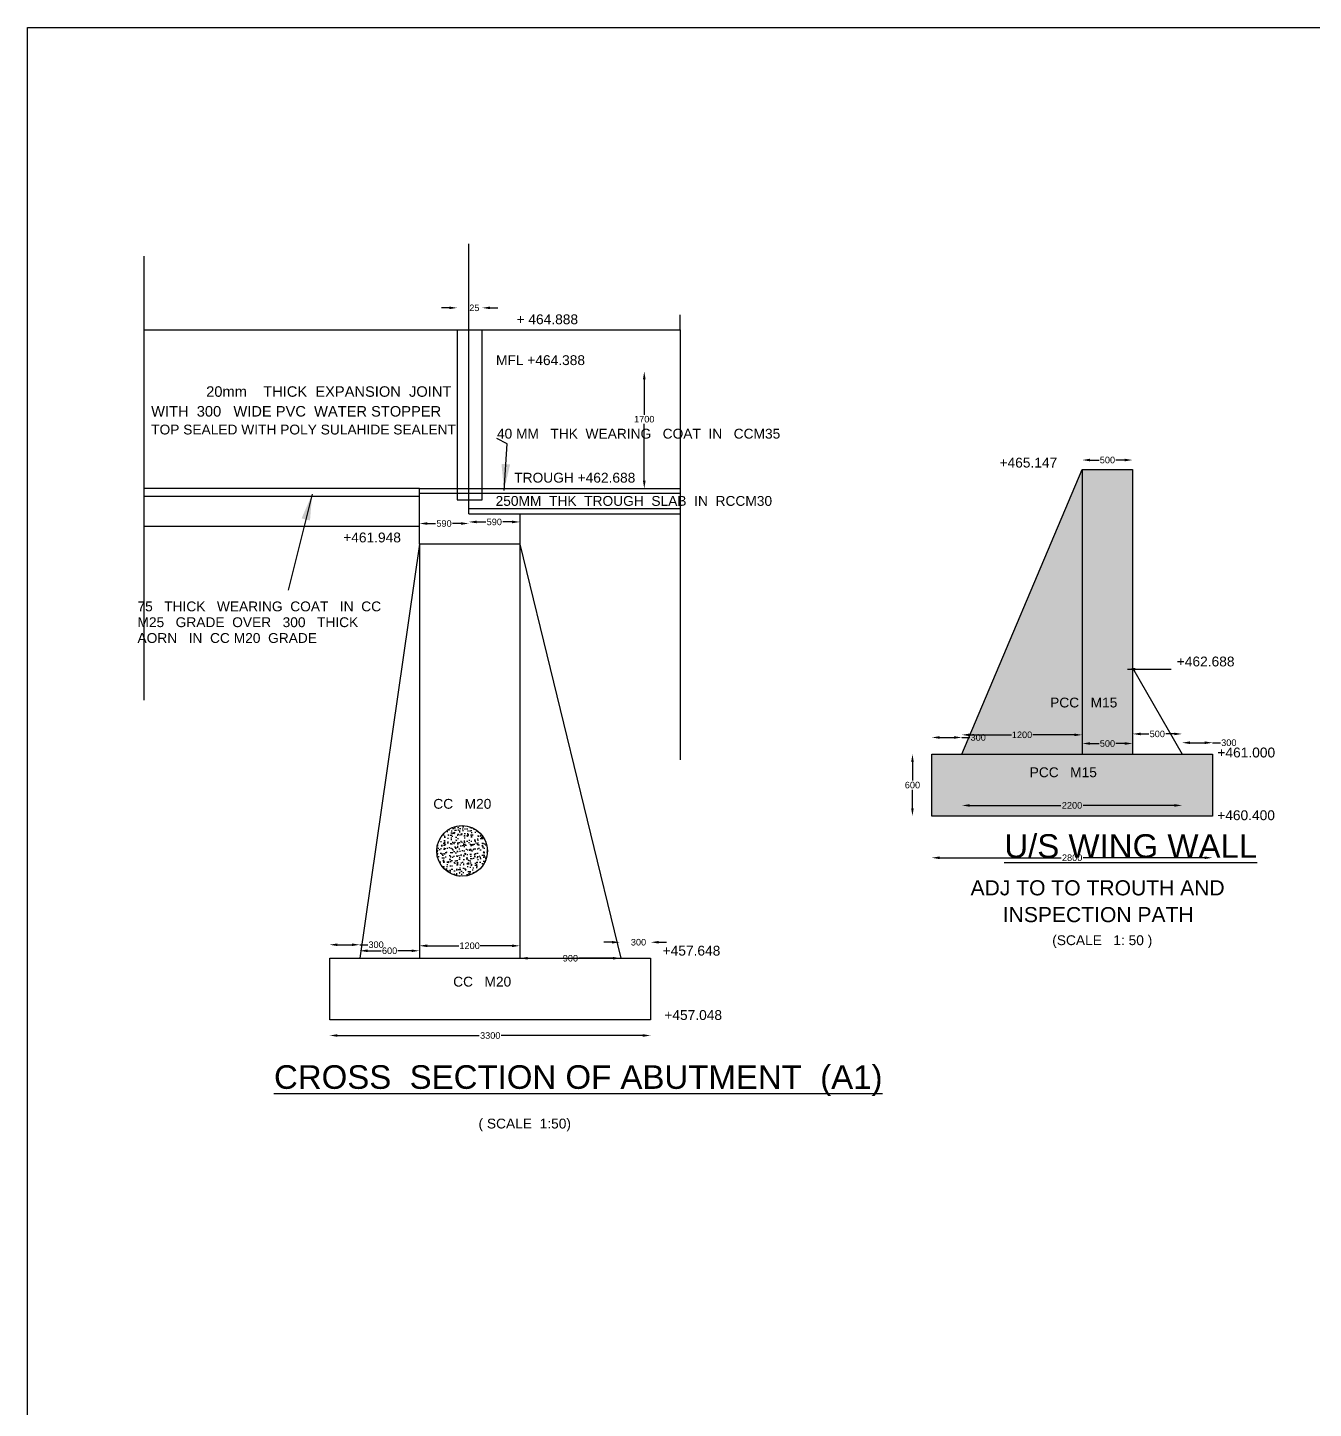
# Model space of a CAD drawing. Header units: inches. Extents: x -301 to 28, y 7 to 217.
# Drawn here: x -301 to -203, y 112.2 to 217.4 of the extents above; entities that cross this region are included whole.
import ezdxf

# ---------------------------------------------------------------- set-up
doc = ezdxf.new("R2010")
doc.units = ezdxf.units.IN
doc.header["$MEASUREMENT"] = 0
doc.layers.add('DIMENSIONS', color=7, linetype='Continuous')
doc.layers.add('TEXT', color=10, linetype='Continuous')
doc.styles.get("Standard").update_dxf_attribs({"font": 'arial.ttf', "height": 0.5})
doc.dimstyles.get("Standard").update_dxf_attribs({"dimtxt": 0.5, "dimasz": 0.6, "dimexe": 0.18, "dimexo": 0.0625, "dimgap": 0.09, "dimtad": 0, "dimtih": 1, "dimtoh": 1, "dimdec": 4, "dimzin": 0, "dimdsep": 46, "dimtxsty": 'Standard', "dimcen": 0.09, "dimse1": 1, "dimse2": 1, "dimadec": 0, "dimazin": 0, "dimtfac": 1, "dimtdec": 4, "dimtofl": 0, "dimtmove": 0, "dimatfit": 3, "dimfxl": 1, "dimtolj": 1, "dimtzin": 0, "dimarcsym": 0})
pattern_1 = [(50, (0, 0), (0.7172602, -0.0627521), [0.075, -0.825]), (355, (0, 0), (-0.1387513, 0.7521921), [0.06, -0.66]), (100.4514, (0.0598, -0.0052), (0.5785094, 0.6894395), [0.0637402, -0.7011421]), (46.1842, (0, 0.2), (1.067241, -0.165519), [0.1125, -1.2375]), (96.6356, (0.0889, 0.1862), (0.9346627, 0.974118), [0.0956103, -1.051713]), (351.1842, (0, 0.2), (0.934662, 0.9741186), [0.09, -0.99]), (21, (0.1, 0.15), (0.596907, -0.4026189), [0.075, -0.825]), (326, (0.1, 0.15), (0.2433153, 0.72515), [0.06, -0.66]), (71.4514, (0.14974, 0.11645), (0.8402226, 0.3225305), [0.0637402, -0.7011421]), (37.5, (0, 0), (0.01215986, 0.33289385), [0, -0.652, 0, -0.67, 0, -0.6625]), (7.5, (0, 0), (0.26306954, 0.3944117), [0, -0.382, 0, -0.637, 0, -0.2525]), (327.5, (-0.223, 0), (0.53382244, -0.02255487), [0, -0.25, 0, -0.78, 0, -1.035]), (317.5, (-0.323, 0), (0.5831862, 0.100105), [0, -0.325, 0, -0.518, 0, -0.735])]

# ---------------------------------------------------------------- blocks, each defined once
blk = doc.blocks.new('*D1')
at = {"layer": 'Defpoints', "color": 0, "transparency": 16777216}
for p in [(-266.39, 191.21), (-254.04, 191.21), (-254.68, 182.27)]:
    blk.add_point(p, dxfattribs=at)
at = {"layer": 'DIMENSIONS', "color": 0, "lineweight": -2, "transparency": 16777216}
for p, q in [((-254.04, 190.61), (-254.04, 187.9)), ((-254.04, 182.87), (-254.04, 187.21))]:
    blk.add_line(p, q, dxfattribs=at)
at = {"layer": 'DIMENSIONS', "color": 0, "transparency": 16777216}
for points in [[(-254.14, 190.61), (-253.94, 190.61), (-254.04, 191.21)], [(-254.14, 182.87), (-253.94, 182.87), (-254.04, 182.27)]]:
    blk.add_solid(points, dxfattribs=at)
at = {"layer": 'DIMENSIONS', "color": 0, "transparency": 16777216, "insert": (-254.04, 187.56), "char_height": 0.5, "attachment_point": 5}
blk.add_mtext('\\A1;1700', dxfattribs=at)
blk = doc.blocks.new('*D2')
at = {"layer": 'Defpoints', "color": 0, "transparency": 16777216}
for p in [(-267.42, 180.35), (-271.18, 179.4), (-267.42, 179.61)]:
    blk.add_point(p, dxfattribs=at)
at = {"layer": 'DIMENSIONS', "color": 0, "lineweight": -2, "transparency": 16777216}
for p, q in [((-270.58, 179.61), (-269.94, 179.61)), ((-268.02, 179.61), (-268.66, 179.61))]:
    blk.add_line(p, q, dxfattribs=at)
at = {"layer": 'DIMENSIONS', "color": 0, "transparency": 16777216}
for points in [[(-270.58, 179.71), (-270.58, 179.51), (-271.18, 179.61)], [(-268.02, 179.71), (-268.02, 179.51), (-267.42, 179.61)]]:
    blk.add_solid(points, dxfattribs=at)
at = {"layer": 'DIMENSIONS', "color": 0, "transparency": 16777216, "insert": (-269.3, 179.61), "char_height": 0.5, "attachment_point": 5}
blk.add_mtext('\\A1;590', dxfattribs=at)
blk = doc.blocks.new('*D3')
at = {"layer": 'Defpoints', "color": 0, "transparency": 16777216}
for p in [(-267.42, 180.28), (-263.52, 180.28), (-263.52, 179.73)]:
    blk.add_point(p, dxfattribs=at)
at = {"layer": 'DIMENSIONS', "color": 0, "lineweight": -2, "transparency": 16777216}
for p, q in [((-266.82, 179.73), (-266.11, 179.73)), ((-264.12, 179.73), (-264.83, 179.73))]:
    blk.add_line(p, q, dxfattribs=at)
at = {"layer": 'DIMENSIONS', "color": 0, "transparency": 16777216}
for points in [[(-266.82, 179.83), (-266.82, 179.63), (-267.42, 179.73)], [(-264.12, 179.83), (-264.12, 179.63), (-263.52, 179.73)]]:
    blk.add_solid(points, dxfattribs=at)
at = {"layer": 'DIMENSIONS', "color": 0, "transparency": 16777216, "insert": (-265.47, 179.73), "char_height": 0.5, "attachment_point": 5}
blk.add_mtext('\\A1;590', dxfattribs=at)
blk = doc.blocks.new('*D4')
at = {"layer": 'Defpoints', "color": 0, "transparency": 16777216}
for p in [(-275.72, 147.5), (-278.02, 146.47), (-275.72, 146.47)]:
    blk.add_point(p, dxfattribs=at)
at = {"layer": 'DIMENSIONS', "color": 0, "lineweight": -2, "transparency": 16777216}
for p, q in [((-277.42, 147.5), (-276.32, 147.5)), ((-275.72, 147.5), (-275.12, 147.5))]:
    blk.add_line(p, q, dxfattribs=at)
at = {"layer": 'DIMENSIONS', "color": 0, "transparency": 16777216}
for points in [[(-277.42, 147.6), (-277.42, 147.4), (-278.02, 147.5)], [(-276.32, 147.6), (-276.32, 147.4), (-275.72, 147.5)]]:
    blk.add_solid(points, dxfattribs=at)
at = {"layer": 'DIMENSIONS', "color": 0, "transparency": 16777216, "insert": (-274.48, 147.5), "char_height": 0.5, "attachment_point": 5}
blk.add_mtext('\\A1;300', dxfattribs=at)
blk = doc.blocks.new('*D5')
at = {"layer": 'Defpoints', "color": 0, "transparency": 16777216}
for p in [(-275.72, 146.47), (-271.18, 147.04), (-271.18, 146.47)]:
    blk.add_point(p, dxfattribs=at)
at = {"layer": 'DIMENSIONS', "color": 0, "lineweight": -2, "transparency": 16777216}
for p, q in [((-275.12, 147.04), (-274.1, 147.04)), ((-271.78, 147.04), (-272.81, 147.04))]:
    blk.add_line(p, q, dxfattribs=at)
at = {"layer": 'DIMENSIONS', "color": 0, "transparency": 16777216}
for points in [[(-275.12, 147.14), (-275.12, 146.94), (-275.72, 147.04)], [(-271.78, 147.14), (-271.78, 146.94), (-271.18, 147.04)]]:
    blk.add_solid(points, dxfattribs=at)
at = {"layer": 'DIMENSIONS', "color": 0, "transparency": 16777216, "insert": (-273.45, 147.04), "char_height": 0.5, "attachment_point": 5}
blk.add_mtext('\\A1;600', dxfattribs=at)
blk = doc.blocks.new('*D6')
at = {"layer": 'Defpoints', "color": 0, "transparency": 16777216}
for p in [(-263.52, 147.42), (-271.18, 146.47), (-263.52, 146.47)]:
    blk.add_point(p, dxfattribs=at)
at = {"layer": 'DIMENSIONS', "color": 0, "lineweight": -2, "transparency": 16777216}
for p, q in [((-270.58, 147.42), (-268.16, 147.42)), ((-264.12, 147.42), (-266.54, 147.42))]:
    blk.add_line(p, q, dxfattribs=at)
at = {"layer": 'DIMENSIONS', "color": 0, "transparency": 16777216}
for points in [[(-270.58, 147.52), (-270.58, 147.32), (-271.18, 147.42)], [(-264.12, 147.52), (-264.12, 147.32), (-263.52, 147.42)]]:
    blk.add_solid(points, dxfattribs=at)
at = {"layer": 'DIMENSIONS', "color": 0, "transparency": 16777216, "insert": (-267.35, 147.42), "char_height": 0.5, "attachment_point": 5}
blk.add_mtext('\\A1;1200', dxfattribs=at)
blk = doc.blocks.new('*D7')
at = {"layer": 'Defpoints', "color": 0, "transparency": 16777216}
for p in [(-263.52, 146.54), (-255.82, 146.47), (-255.82, 146.47)]:
    blk.add_point(p, dxfattribs=at)
at = {"layer": 'DIMENSIONS', "color": 0, "lineweight": -2, "transparency": 16777216}
for p, q in [((-262.92, 146.47), (-260.31, 146.47)), ((-256.42, 146.47), (-259.03, 146.47))]:
    blk.add_line(p, q, dxfattribs=at)
at = {"layer": 'DIMENSIONS', "color": 0, "transparency": 16777216}
for points in [[(-262.92, 146.57), (-262.92, 146.37), (-263.52, 146.47)], [(-256.42, 146.57), (-256.42, 146.37), (-255.82, 146.47)]]:
    blk.add_solid(points, dxfattribs=at)
at = {"layer": 'DIMENSIONS', "color": 0, "transparency": 16777216, "insert": (-259.67, 146.47), "char_height": 0.5, "attachment_point": 5}
blk.add_mtext('\\A1;900', dxfattribs=at)
blk = doc.blocks.new('*D8')
at = {"layer": 'Defpoints', "color": 0, "transparency": 16777216}
for p in [(-253.55, 147.69), (-255.91, 146.46), (-253.55, 146.46)]:
    blk.add_point(p, dxfattribs=at)
at = {"layer": 'DIMENSIONS', "color": 0, "lineweight": -2, "transparency": 16777216}
for p, q in [((-256.51, 147.69), (-257.11, 147.69)), ((-252.95, 147.69), (-252.35, 147.69))]:
    blk.add_line(p, q, dxfattribs=at)
at = {"layer": 'DIMENSIONS', "color": 0, "transparency": 16777216}
for points in [[(-256.51, 147.79), (-256.51, 147.59), (-255.91, 147.69)], [(-252.95, 147.79), (-252.95, 147.59), (-253.55, 147.69)]]:
    blk.add_solid(points, dxfattribs=at)
at = {"layer": 'DIMENSIONS', "color": 0, "transparency": 16777216, "insert": (-254.48, 147.69), "char_height": 0.5, "attachment_point": 5}
blk.add_mtext('\\A1;300', dxfattribs=at)
blk = doc.blocks.new('*D9')
at = {"layer": 'Defpoints', "color": 0, "transparency": 16777216}
for p in [(-278.02, 141.79), (-253.55, 141.79), (-253.55, 140.58)]:
    blk.add_point(p, dxfattribs=at)
at = {"layer": 'DIMENSIONS', "color": 0, "lineweight": -2, "transparency": 16777216}
for p, q in [((-277.42, 140.58), (-266.62, 140.58)), ((-254.15, 140.58), (-264.95, 140.58))]:
    blk.add_line(p, q, dxfattribs=at)
at = {"layer": 'DIMENSIONS', "color": 0, "transparency": 16777216}
for points in [[(-277.42, 140.68), (-277.42, 140.48), (-278.02, 140.58)], [(-254.15, 140.68), (-254.15, 140.48), (-253.55, 140.58)]]:
    blk.add_solid(points, dxfattribs=at)
at = {"layer": 'DIMENSIONS', "color": 0, "transparency": 16777216, "insert": (-265.78, 140.58), "char_height": 0.5, "attachment_point": 5}
blk.add_mtext('\\A1;3300', dxfattribs=at)
blk = doc.blocks.new('*D10')
at = {"layer": 'Defpoints', "color": 0, "transparency": 16777216}
for p in [(-216.82, 184.45), (-220.66, 183.72), (-216.82, 183.72)]:
    blk.add_point(p, dxfattribs=at)
at = {"layer": 'DIMENSIONS', "color": 0, "lineweight": -2, "transparency": 16777216}
for p, q in [((-220.06, 184.45), (-219.38, 184.45)), ((-217.42, 184.45), (-218.1, 184.45))]:
    blk.add_line(p, q, dxfattribs=at)
at = {"layer": 'DIMENSIONS', "color": 0, "transparency": 16777216}
for points in [[(-220.06, 184.55), (-220.06, 184.35), (-220.66, 184.45)], [(-217.42, 184.55), (-217.42, 184.35), (-216.82, 184.45)]]:
    blk.add_solid(points, dxfattribs=at)
at = {"layer": 'DIMENSIONS', "color": 0, "transparency": 16777216, "insert": (-218.74, 184.45), "char_height": 0.5, "attachment_point": 5}
blk.add_mtext('\\A1;500', dxfattribs=at)
blk = doc.blocks.new('*D11')
at = {"layer": 'Defpoints', "color": 0, "transparency": 16777216}
for p in [(-229.83, 163.3), (-232.13, 162.03), (-229.83, 162.03)]:
    blk.add_point(p, dxfattribs=at)
at = {"layer": 'DIMENSIONS', "color": 0, "lineweight": -2, "transparency": 16777216}
for p, q in [((-231.53, 163.3), (-230.43, 163.3)), ((-229.83, 163.3), (-229.23, 163.3))]:
    blk.add_line(p, q, dxfattribs=at)
at = {"layer": 'DIMENSIONS', "color": 0, "transparency": 16777216}
for points in [[(-231.53, 163.4), (-231.53, 163.2), (-232.13, 163.3)], [(-230.43, 163.4), (-230.43, 163.2), (-229.83, 163.3)]]:
    blk.add_solid(points, dxfattribs=at)
at = {"layer": 'DIMENSIONS', "color": 0, "transparency": 16777216, "insert": (-228.59, 163.3), "char_height": 0.5, "attachment_point": 5}
blk.add_mtext('\\A1;300', dxfattribs=at)
blk = doc.blocks.new('*D12')
at = {"layer": 'Defpoints', "color": 0, "transparency": 16777216}
for p in [(-232.13, 162.03), (-233.6, 157.31), (-232.13, 157.31)]:
    blk.add_point(p, dxfattribs=at)
at = {"layer": 'DIMENSIONS', "color": 0, "lineweight": -2, "transparency": 16777216}
for p, q in [((-233.6, 161.43), (-233.6, 160.02)), ((-233.6, 157.91), (-233.6, 159.32))]:
    blk.add_line(p, q, dxfattribs=at)
at = {"layer": 'DIMENSIONS', "color": 0, "transparency": 16777216}
for points in [[(-233.7, 161.43), (-233.5, 161.43), (-233.6, 162.03)], [(-233.7, 157.91), (-233.5, 157.91), (-233.6, 157.31)]]:
    blk.add_solid(points, dxfattribs=at)
at = {"layer": 'DIMENSIONS', "color": 0, "transparency": 16777216, "insert": (-233.6, 159.67), "char_height": 0.5, "attachment_point": 5}
blk.add_mtext('\\A1;600', dxfattribs=at)
blk = doc.blocks.new('*D13')
at = {"layer": 'Defpoints', "color": 0, "transparency": 16777216}
for p in [(-220.66, 163.5), (-229.83, 162.03), (-220.66, 162.03)]:
    blk.add_point(p, dxfattribs=at)
at = {"layer": 'DIMENSIONS', "color": 0, "lineweight": -2, "transparency": 16777216}
for p, q in [((-229.23, 163.5), (-226.06, 163.5)), ((-221.26, 163.5), (-224.43, 163.5))]:
    blk.add_line(p, q, dxfattribs=at)
at = {"layer": 'DIMENSIONS', "color": 0, "transparency": 16777216}
for points in [[(-229.23, 163.6), (-229.23, 163.4), (-229.83, 163.5)], [(-221.26, 163.6), (-221.26, 163.4), (-220.66, 163.5)]]:
    blk.add_solid(points, dxfattribs=at)
at = {"layer": 'DIMENSIONS', "color": 0, "transparency": 16777216, "insert": (-225.25, 163.5), "char_height": 0.5, "attachment_point": 5}
blk.add_mtext('\\A1;1200', dxfattribs=at)
blk = doc.blocks.new('*D14')
at = {"layer": 'Defpoints', "color": 0, "transparency": 16777216}
for p in [(-216.82, 162.84), (-220.66, 162.03), (-216.82, 162.03)]:
    blk.add_point(p, dxfattribs=at)
at = {"layer": 'DIMENSIONS', "color": 0, "lineweight": -2, "transparency": 16777216}
for p, q in [((-220.06, 162.84), (-219.38, 162.84)), ((-217.42, 162.84), (-218.1, 162.84))]:
    blk.add_line(p, q, dxfattribs=at)
at = {"layer": 'DIMENSIONS', "color": 0, "transparency": 16777216}
for points in [[(-220.06, 162.94), (-220.06, 162.74), (-220.66, 162.84)], [(-217.42, 162.94), (-217.42, 162.74), (-216.82, 162.84)]]:
    blk.add_solid(points, dxfattribs=at)
at = {"layer": 'DIMENSIONS', "color": 0, "transparency": 16777216, "insert": (-218.74, 162.84), "char_height": 0.5, "attachment_point": 5}
blk.add_mtext('\\A1;500', dxfattribs=at)
blk = doc.blocks.new('*D15')
at = {"layer": 'Defpoints', "color": 0, "transparency": 16777216}
for p in [(-213.05, 163.57), (-216.82, 162.09), (-213.05, 162.03)]:
    blk.add_point(p, dxfattribs=at)
at = {"layer": 'DIMENSIONS', "color": 0, "lineweight": -2, "transparency": 16777216}
for p, q in [((-216.22, 163.57), (-215.58, 163.57)), ((-213.65, 163.57), (-214.29, 163.57))]:
    blk.add_line(p, q, dxfattribs=at)
at = {"layer": 'DIMENSIONS', "color": 0, "transparency": 16777216}
for points in [[(-216.22, 163.67), (-216.22, 163.47), (-216.82, 163.57)], [(-213.65, 163.67), (-213.65, 163.47), (-213.05, 163.57)]]:
    blk.add_solid(points, dxfattribs=at)
at = {"layer": 'DIMENSIONS', "color": 0, "transparency": 16777216, "insert": (-214.94, 163.57), "char_height": 0.5, "attachment_point": 5}
blk.add_mtext('\\A1;500', dxfattribs=at)
blk = doc.blocks.new('*D16')
at = {"layer": 'Defpoints', "color": 0, "transparency": 16777216}
for p in [(-210.73, 162.9), (-213.05, 162.09), (-210.73, 162.09)]:
    blk.add_point(p, dxfattribs=at)
at = {"layer": 'DIMENSIONS', "color": 0, "lineweight": -2, "transparency": 16777216}
for p, q in [((-212.45, 162.9), (-211.33, 162.9)), ((-210.73, 162.9), (-210.13, 162.9))]:
    blk.add_line(p, q, dxfattribs=at)
at = {"layer": 'DIMENSIONS', "color": 0, "transparency": 16777216}
for points in [[(-212.45, 163), (-212.45, 162.8), (-213.05, 162.9)], [(-211.33, 163), (-211.33, 162.8), (-210.73, 162.9)]]:
    blk.add_solid(points, dxfattribs=at)
at = {"layer": 'DIMENSIONS', "color": 0, "transparency": 16777216, "insert": (-209.49, 162.9), "char_height": 0.5, "attachment_point": 5}
blk.add_mtext('\\A1;300', dxfattribs=at)
blk = doc.blocks.new('*D17')
at = {"layer": 'Defpoints', "color": 0, "transparency": 16777216}
for p in [(-229.83, 162.03), (-213.05, 162.03), (-213.05, 158.12)]:
    blk.add_point(p, dxfattribs=at)
at = {"layer": 'DIMENSIONS', "color": 0, "lineweight": -2, "transparency": 16777216}
for p, q in [((-229.23, 158.12), (-222.28, 158.12)), ((-213.65, 158.12), (-220.6, 158.12))]:
    blk.add_line(p, q, dxfattribs=at)
at = {"layer": 'DIMENSIONS', "color": 0, "transparency": 16777216}
for points in [[(-229.23, 158.22), (-229.23, 158.02), (-229.83, 158.12)], [(-213.65, 158.22), (-213.65, 158.02), (-213.05, 158.12)]]:
    blk.add_solid(points, dxfattribs=at)
at = {"layer": 'DIMENSIONS', "color": 0, "transparency": 16777216, "insert": (-221.44, 158.12), "char_height": 0.5, "attachment_point": 5}
blk.add_mtext('\\A1;2200', dxfattribs=at)
blk = doc.blocks.new('*D18')
at = {"layer": 'Defpoints', "color": 0, "transparency": 16777216}
for p in [(-232.13, 157.31), (-210.73, 157.31), (-210.73, 154.13)]:
    blk.add_point(p, dxfattribs=at)
at = {"layer": 'DIMENSIONS', "color": 0, "lineweight": -2, "transparency": 16777216}
for p, q in [((-231.53, 154.13), (-222.27, 154.13)), ((-211.33, 154.13), (-220.59, 154.13))]:
    blk.add_line(p, q, dxfattribs=at)
at = {"layer": 'DIMENSIONS', "color": 0, "transparency": 16777216}
for points in [[(-231.53, 154.23), (-231.53, 154.03), (-232.13, 154.13)], [(-211.33, 154.23), (-211.33, 154.03), (-210.73, 154.13)]]:
    blk.add_solid(points, dxfattribs=at)
at = {"layer": 'DIMENSIONS', "color": 0, "transparency": 16777216, "insert": (-221.43, 154.13), "char_height": 0.5, "attachment_point": 5}
blk.add_mtext('\\A1;2800', dxfattribs=at)
blk = doc.blocks.new('*D68')
at = {"layer": 'Defpoints', "color": 0, "transparency": 16777216}
for p in [(-266.39, 196.05), (-268.29, 194.38), (-266.39, 194.38)]:
    blk.add_point(p, dxfattribs=at)
at = {"layer": 'TEXT', "color": 0, "lineweight": -2, "transparency": 16777216}
for p, q in [((-268.89, 196.05), (-269.49, 196.05)), ((-265.79, 196.05), (-265.19, 196.05))]:
    blk.add_line(p, q, dxfattribs=at)
at = {"layer": 'TEXT', "color": 0, "transparency": 16777216}
for points in [[(-268.89, 196.15), (-268.89, 195.95), (-268.29, 196.05)], [(-265.79, 196.15), (-265.79, 195.95), (-266.39, 196.05)]]:
    blk.add_solid(points, dxfattribs=at)
at = {"layer": 'TEXT', "color": 0, "transparency": 16777216, "insert": (-266.99, 196.05), "char_height": 0.5, "attachment_point": 5}
blk.add_mtext('\\A1;25', dxfattribs=at)

msp = doc.modelspace()

# ---------------------------------------------------------------- hatches: boundary and pattern name
at = {"layer": 'TEXT'}
h = msp.add_hatch(dxfattribs=at)
h.set_pattern_fill('AR-CONC', color=0, scale=0.1, style=0)
h.set_pattern_definition(pattern_1)
h.paths.add_polyline_path([(-220.6589, 183.72086), (-229.83321, 162.0308), (-220.6589, 162.0308)])
h.paths.add_polyline_path([(-229.26821, 163.67686), (-227.91555, 163.67686), (-227.91555, 162.91595), (-229.26821, 162.91595)], flags=25)
h.paths.add_polyline_path([(-226.09326, 163.88069), (-224.39885, 163.88069), (-224.39885, 163.12011), (-226.09326, 163.12011)], flags=24)
h.paths.add_polyline_path([(-223.30234, 165.38172), (-217.79091, 165.38172), (-217.79091, 166.54509), (-223.30234, 166.54509)], flags=9)
h = msp.add_hatch(dxfattribs=at)
h.set_pattern_fill('AR-CONC', color=0, scale=0.1, style=0)
h.set_pattern_definition(pattern_1)
h.paths.add_polyline_path([(-216.82178, 183.72086), (-220.6589, 183.72086), (-220.6589, 162.0308), (-216.82178, 162.0308)])
h.paths.add_polyline_path([(-219.41684, 163.21791), (-218.06384, 163.21791), (-218.06384, 162.45734), (-219.41684, 162.45734)], flags=24)
h.paths.add_polyline_path([(-223.30234, 165.38172), (-217.79091, 165.38172), (-217.79091, 166.54509), (-223.30234, 166.54509)], flags=9)
h = msp.add_hatch(dxfattribs=at)
h.set_pattern_fill('AR-CONC', color=0, scale=0.1, style=0)
h.set_pattern_definition(pattern_1)
h.paths.add_polyline_path([(-210.72718, 162.0308), (-232.13189, 162.0308), (-232.13189, 157.30945), (-210.72718, 157.30945)])
h.paths.add_polyline_path([(-222.31673, 158.49891), (-220.56673, 158.49891), (-220.56673, 157.73834), (-222.31673, 157.73834)], flags=24)
h.paths.add_polyline_path([(-224.85962, 160.06484), (-219.34819, 160.06484), (-219.34819, 161.22821), (-224.85962, 161.22821)], flags=24)
h = msp.add_hatch(dxfattribs=at)
h.set_pattern_fill('AR-CONC', color=0, scale=0.1, style=0)
h.set_pattern_definition(pattern_1)
h.paths.add_polyline_path([(-265.9903, 154.64989, 1), (-269.85617, 154.64989, 1)])

# ---------------------------------------------------------------- linework, layer by layer
at = {"color": 0}
for points in [[(-292.18941, 199.99923), (-292.18941, 166.14885)], [(-267.42158, 180.34623), (-267.42158, 194.38161), (-267.42158, 200.93551)], [(-292.18941, 194.38161), (-251.30244, 194.38161), (-251.30244, 195.51676)], [(-268.29207, 194.38161), (-268.29207, 181.41534), (-266.39184, 181.41534), (-266.39184, 194.38161)], [(-251.30244, 194.38161), (-251.30244, 161.60587)], [(-229.83321, 162.0308), (-220.6589, 183.72086), (-216.82178, 183.72086), (-216.82178, 162.0308)], [(-220.6589, 183.72086), (-220.6589, 162.0308)], [(-292.18941, 179.40478), (-271.18231, 179.40478), (-271.18231, 182.27307), (-292.18941, 182.27307)], [(-271.18231, 182.27307), (-251.30244, 182.27307)], [(-271.18231, 181.66757), (-292.18941, 181.66757)], [(-271.18231, 181.93486), (-251.30244, 181.93486)], [(-263.523, 180.34623), (-263.523, 178.03563), (-271.18231, 178.03563), (-271.18231, 179.40478)], [(-267.42158, 180.75719), (-251.30244, 180.75719)], [(-267.42158, 180.34623), (-251.30244, 180.34623)], [(-271.18231, 178.03563), (-275.72234, 146.47262)], [(-271.18231, 178.03563), (-271.18231, 146.47262)], [(-263.523, 178.03563), (-263.523, 146.47262)], [(-263.523, 178.03563), (-255.81689, 146.47262)], [(-216.82178, 168.60756), (-213.05025, 162.0308)]]:
    msp.add_lwpolyline(points, dxfattribs=at)
for points in [[(-232.13189, 162.0308), (-210.72718, 162.0308), (-210.72718, 157.30945), (-232.13189, 157.30945)], [(-278.0165, 146.47262), (-253.55325, 146.47262), (-253.55325, 141.78584), (-278.0165, 141.78584)]]:
    msp.add_lwpolyline(points, close=True, dxfattribs=at)
at = {"layer": 'TEXT', "color": 0}
msp.add_lwpolyline([(26.89894, 7.71802), (-301.03692, 7.71802), (-301.03692, 217.41323), (26.89894, 217.41323)], close=True, dxfattribs=at)
msp.add_circle((-267.92323, 154.64989), 1.93294, dxfattribs=at)

# ---------------------------------------------------------------- texts
for s, height, p in [('+ 464.888', 0.75, (-263.7742, 194.80274)), ('MFL +464.388', 0.75, (-265.34012, 191.68914)), ('20mm    THICK  EXPANSION  JOINT', 0.8, (-287.43013, 189.27106)), ('WITH  300   WIDE PVC  WATER STOPPER', 0.8, (-291.62309, 187.76401)), ('TOP SEALED WITH POLY SULAHIDE SEALENT', 0.75, (-291.62309, 186.39856)), ('40 MM   THK  WEARING   COAT  IN   CCM35', 0.75, (-265.26866, 186.08312)), ('+465.147', 0.75, (-226.96667, 183.87585)), ('TROUGH +462.688', 0.75, (-263.94895, 182.72909)), ('250MM  THK  TROUGH  SLAB  IN  RCCM30', 0.75, (-265.37161, 180.95732)), ('+461.948', 0.75, (-276.98507, 178.17152)), ('75   THICK   WEARING  COAT   IN  CC', 0.75, (-292.66413, 172.91711)), ('M25   GRADE  OVER   300   THICK', 0.75, (-292.66413, 171.7123)), ('AORN   IN  CC M20  GRADE', 0.75, (-292.66413, 170.50749)), ('+462.688', 0.75, (-213.45434, 168.71663)), ('PCC   M15', 0.75, (-223.10844, 165.5884)), ('+461.000', 0.75, (-210.35898, 161.77971)), ('PCC   M15', 0.75, (-224.66572, 160.27153)), ('CC   M20', 0.75, (-270.11894, 157.8659)), ('+460.400', 0.75, (-210.37222, 156.99835)), ('%%UU/S WING WALL', 1.8, (-226.60062, 154.12574)), ('ADJ TO TO TROUTH AND', 1.15, (-229.17199, 151.26536)), ('INSPECTION PATH', 1.15, (-226.7175, 149.22224)), ('+457.648', 0.75, (-252.64025, 146.67353)), ('(SCALE   1: 50 )', 0.75, (-222.94811, 147.47098)), ('CC   M20', 0.75, (-268.60397, 144.3124)), ('+457.048', 0.75, (-252.51129, 141.76669)), ('%%UCROSS  SECTION OF ABUTMENT  (A1)', 1.8, (-282.26021, 136.5147)), ('( SCALE  1:50)', 0.75, (-266.67242, 133.49292))]:
    msp.add_text(s, height=height, dxfattribs=at).set_placement(p)

# ---------------------------------------------------------------- dimensions: what is measured, and where the dimension line sits
at = {"layer": 'DIMENSIONS', "color": 0}
dim = msp.add_linear_dim(base=(-254.03842, 191.21245), p1=(-254.68, 182.27307), p2=(-266.39184, 191.21245), angle=90, text='1700', dimstyle='Standard', dxfattribs=at)
dim.commit()
dim.dimension.update_dxf_attribs({"geometry": '*D1', "text_midpoint": (-254.03842, 187.55728), "dimtype": 160})
for base, p1, p2, text, picture, middle in [((-216.82178, 184.45026), (-220.6589, 183.72086), (-216.82178, 183.72086), '500', '*D10', (-218.74034, 184.45026)), ((-267.42158, 179.61343), (-271.18231, 179.40478), (-267.42158, 180.34623), '590', '*D2', (-269.30194, 179.61343)), ((-263.523, 179.72977), (-267.42158, 180.28373), (-263.523, 180.28373), '590', '*D3', (-265.47229, 179.72977)), ((-229.83321, 163.2964), (-232.13189, 162.0308), (-229.83321, 162.0308), '300', '*D11', (-228.59188, 163.2964)), ((-220.6589, 163.5004), (-229.83321, 162.0308), (-220.6589, 162.0308), '1200', '*D13', (-225.24605, 163.5004)), ((-216.82178, 162.83763), (-220.6589, 162.0308), (-216.82178, 162.0308), '500', '*D14', (-218.74034, 162.83763)), ((-213.05025, 163.56696), (-216.82178, 162.0933), (-213.05025, 162.0308), '500', '*D15', (-214.93602, 163.56696)), ((-210.72718, 162.90411), (-213.05025, 162.0933), (-210.72718, 162.0933), '300', '*D16', (-209.48585, 162.90411)), ((-213.05025, 158.11863), (-229.83321, 162.0308), (-213.05025, 162.0308), '2200', '*D17', (-221.44173, 158.11863)), ((-210.72718, 154.12574), (-232.13189, 157.30945), (-210.72718, 157.30945), '2800', '*D18', (-221.42953, 154.12574)), ((-275.72234, 147.49965), (-278.0165, 146.47262), (-275.72234, 146.47262), '300', '*D4', (-274.48101, 147.49965)), ((-271.18231, 147.03517), (-275.72234, 146.47262), (-271.18231, 146.47262), '600', '*D5', (-273.45232, 147.03517)), ((-255.81689, 146.47262), (-263.523, 146.53512), (-255.81689, 146.47262), '900', '*D7', (-259.66994, 146.47262)), ((-253.55325, 140.5785), (-278.0165, 141.78584), (-253.55325, 141.78584), '3300', '*D9', (-265.78488, 140.5785))]:
    dim = msp.add_linear_dim(base=base, p1=p1, p2=p2, text=text, dimstyle='Standard', dxfattribs=at)
    dim.commit()
    dim.dimension.update_dxf_attribs({"geometry": picture, "text_midpoint": middle})
dim = msp.add_linear_dim(base=(-233.60128, 157.30945), p1=(-232.13189, 162.0308), p2=(-232.13189, 157.30945), angle=90, text='600', dimstyle='Standard', dxfattribs=at)
dim.commit()
dim.dimension.update_dxf_attribs({"geometry": '*D12', "text_midpoint": (-233.60128, 159.67013)})
dim = msp.add_linear_dim(base=(-263.523, 147.41556), p1=(-271.18231, 146.47262), p2=(-263.523, 146.47262), text='1200', dimstyle='Standard', override={"dimasz": 0.6}, dxfattribs=at)
dim.commit()
dim.dimension.update_dxf_attribs({"geometry": '*D6', "text_midpoint": (-267.35265, 147.41556)})
dim = msp.add_linear_dim(base=(-253.55325, 147.694), p1=(-255.90689, 146.45762), p2=(-253.55325, 146.45762), text='300', dimstyle='Standard', dxfattribs=at)
dim.commit()
dim.dimension.update_dxf_attribs({"geometry": '*D8', "text_midpoint": (-254.47851, 147.694), "dimtype": 160})
at = {"layer": 'TEXT', "color": 0}
dim = msp.add_linear_dim(base=(-266.39184, 196.04871), p1=(-268.29207, 194.38161), p2=(-266.39184, 194.38161), text='25', dimstyle='Standard', dxfattribs=at)
dim.commit()
dim.dimension.update_dxf_attribs({"geometry": '*D68', "text_midpoint": (-266.99184, 196.04871), "dimtype": 160})

# ---------------------------------------------------------------- leaders
at = {"layer": 'DIMENSIONS', "color": 0}
for points in [[(-264.72843, 182.13961), (-264.4889, 185.69537), (-265.26866, 186.08312)], [(-279.34797, 181.85896), (-281.19189, 174.53594)]]:
    msp.add_leader(points, dimstyle='Standard', override={"dimasz": 2, "dimgap": 0.09, "dimtad": 0}, dxfattribs=at)
at = {"layer": 'TEXT', "color": 0}
msp.add_leader([(-217.21204, 168.51173), (-213.88257, 168.51173)], dimstyle='Standard', override={"dimgap": 0.09, "dimtad": 0}, dxfattribs=at)

doc.saveas('drawing.dxf')
